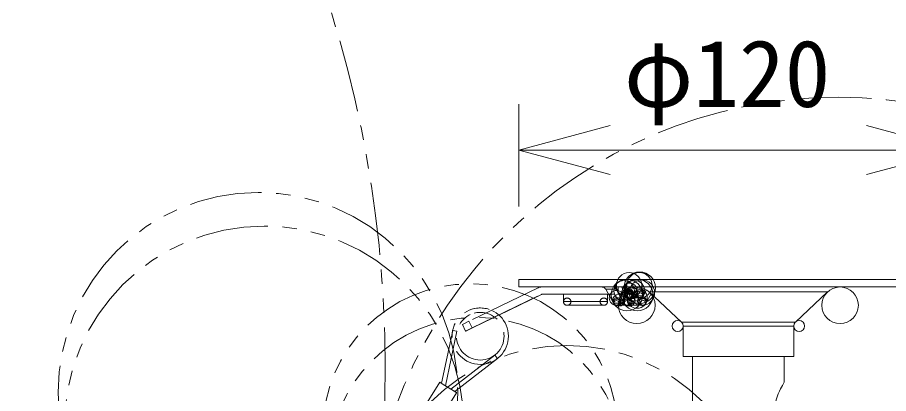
# Model space of a CAD drawing. Units: millimetres, scale not verified. Extents: x -63 to 108, y -56 to 175.
# Drawn here: x -6.81 to 16.98, y 34.16 to 44.43 of the extents above; entities that cross this region are included whole.
import ezdxf
from ezdxf.enums import TextEntityAlignment as Align

# ---------------------------------------------------------------- set-up
doc = ezdxf.new("R2010")
doc.units = ezdxf.units.MM
doc.header["$LTSCALE"] = 0.125
doc.linetypes.add('USER3', pattern=[31.75, 15.875, -3.175, 3.175, -3.175, 3.175, -3.175])
for name, color, linetype, lineweight in [('0-0_0', 7, 'Continuous', 20), ('0-4_SUNPO', 7, 'Continuous', 20), ('0-5_GAIKEI', 1, 'Continuous', 18)]:
    doc.layers.add(name, color=color, linetype=linetype, lineweight=lineweight)
doc.styles.add('ＭＳ ゴシック', font='')
doc.styles.get('ＭＳ ゴシック').set_extended_font_data('MS Gothic')

# ---------------------------------------------------------------- blocks, each defined once
blk = doc.blocks.new('_Open30')
at = {"layer": '0-0_0'}
blk.add_line((0, 0), (-1, 0), dxfattribs=at)
blk.add_lwpolyline([(-1, 0.26795), (0, 0), (-1, -0.26795)], dxfattribs=at)
blk = doc.blocks.new('D5')
at = {"layer": '0-4_SUNPO'}
for p, q in [((72.0245, 100.772), (72.0245, 103.5575)), ((84.0245, 100.772), (84.0245, 103.5575)), ((74.5245, 102.3075), (81.5245, 102.3075))]:
    blk.add_line(p, q, dxfattribs=at)
at = {"layer": '0-4_SUNPO', "xscale": 2.5, "yscale": 2.5, "rotation": 180}
blk.add_blockref('_Open30', (72.0245, 102.3075), dxfattribs=at)
at = {"layer": '0-4_SUNPO', "xscale": 2.5, "yscale": 2.5}
blk.add_blockref('_Open30', (84.0245, 102.3075), dxfattribs=at)
at = {"layer": '0-4_SUNPO', "style": 'ＭＳ ゴシック'}
blk.add_text('φ120', height=1.833, dxfattribs=at).set_placement((74.8995, 102.9325), align=Align.BOTTOM_LEFT)

msp = doc.modelspace()

# ---------------------------------------------------------------- linework, layer by layer
at = {"layer": '0-5_GAIKEI', "color": 7}
for p, q in [((6.8823, 37.2721), (18.8823, 37.2721)), ((6.8823, 37.2721), (6.8823, 37.0721)), ((6.8823, 37.0721), (18.8823, 37.0721)), ((11.3253, 36.1166), (10.4475, 36.9374)), ((14.4393, 36.1166), (15.3171, 36.9374)), ((11.3729, 36.007), (11.3729, 35.1721)), ((14.3917, 36.007), (14.3917, 35.1721)), ((11.3729, 35.1721), (14.3917, 35.1721)), ((11.6323, 35.1721), (11.6323, 30.2471)), ((14.1323, 35.1721), (14.1323, 34.4721))]:
    msp.add_line(p, q, dxfattribs=at)
at = {"layer": '0-5_GAIKEI'}
for p, q in [((9.2565, 37.0144), (9.2584, 37.0111)), ((9.2565, 37.0144), (9.5394, 37.0144)), ((9.4686, 36.6299), (9.2584, 37.0111)), ((9.5394, 37.0144), (9.5412, 37.0111)), ((9.5412, 37.0111), (9.5412, 37.0721)), ((9.7515, 36.6299), (9.5412, 37.0111)), ((9.6869, 37.0721), (9.8205, 36.8299)), ((10.0044, 36.8299), (10.1375, 37.0712)), ((10.2873, 36.8299), (10.3769, 36.9924)), ((10.4992, 36.889), (10.3563, 36.6299)), ((10.4475, 36.9374), (15.3171, 36.9374)), ((9.9041, 36.7721), (10.2036, 36.7721)), ((10.2873, 36.8299), (10.0044, 36.8299)), ((9.7515, 36.6299), (9.4686, 36.6299)), ((10.2727, 36.5721), (9.5523, 36.5721)), ((11.3253, 36.1166), (14.4393, 36.1166)), ((11.3729, 36.007), (14.3917, 36.007))]:
    msp.add_line(p, q, dxfattribs=at)
at = {"layer": '0-5_GAIKEI', "linetype": 'USER3'}
for p, q in [((9.6025, 37.0721), (9.6025, 36.8721)), ((9.8034, 37.0721), (9.8034, 36.8721)), ((9.3073, 36.8721), (9.3073, 36.6721)), ((8.2073, 36.5721), (9.2073, 36.5721)), ((5.4327, 35.8711), (5.3457, 36.0512))]:
    msp.add_line(p, q, dxfattribs=at)
for points in [[(5.3457, 36.0512), (5.3978, 36.0767), (5.5248, 36.1382), (5.6119, 35.9582), (7.4984, 36.8701), (7.5026, 36.8716), (7.5071, 36.8721), (9.8112, 36.8721), (9.8112, 37.0721), (7.5071, 37.0721), (7.4861, 37.0711), (7.4653, 37.0681), (7.4449, 37.0632), (7.425, 37.0563), (7.4114, 37.0502), (5.5248, 36.1382)], [(7.4984, 36.8701), (7.508, 36.8701), (6.3429, 36.3069)], [(7.5167, 36.8721), (7.5122, 36.8716), (7.508, 36.8701)], [(8.1073, 36.8721), (8.1073, 36.6721), (9.3073, 36.6721)], [(6.0751, 36.4608), (6.0375, 36.4721), (5.9994, 36.4816), (5.9608, 36.4891), (5.922, 36.4946), (5.8829, 36.4981), (5.8436, 36.4997), (5.8044, 36.4992), (5.7652, 36.4967), (5.7262, 36.4922), (5.6874, 36.4858), (5.6318, 36.4729)], [(6.3419, 36.3078), (6.6792, 36.471), (6.789, 36.5245), (6.8276, 36.5435), (6.8274, 36.5435), (6.8256, 36.5427), (6.8049, 36.5329), (6.6009, 36.4348), (6.0666, 36.1761), (6.0263, 36.1562)], [(6.2238, 36.2493), (5.6215, 35.9582), (5.6171, 35.956), (5.4908, 35.8951), (5.4529, 35.8769), (5.4433, 35.8724), (5.4411, 35.8713), (5.4406, 35.8711), (5.4405, 35.8711), (5.4327, 35.8711), (5.4461, 35.8777), (5.4848, 35.8966), (5.6119, 35.9582)], [(5.9865, 36.3614), (5.9512, 36.3689), (5.9156, 36.3745), (5.8797, 36.3781), (5.8436, 36.3796), (5.8075, 36.3792), (5.7715, 36.3768), (5.7357, 36.3724), (5.7002, 36.366), (5.6632, 36.3571)], [(6.0263, 36.1562), (6.0264, 36.1562), (6.0269, 36.1564), (6.0291, 36.1574), (6.0384, 36.1618), (6.0762, 36.1798), (6.217, 36.2476), (6.2225, 36.2502)], [(4.7773, 34.4441), (5.0796, 35.8876), (5.0796, 35.8876), (5.0796, 35.8876), (5.0796, 35.8876), (5.0798, 35.8875), (5.0807, 35.8873), (5.084, 35.8866), (5.0966, 35.884), (5.138, 35.8753), (5.1796, 35.8666), (5.197, 35.863), (4.8855, 34.3758)], [(5.0273, 34.287), (6.2302, 35.2151), (6.2302, 35.2151), (6.2303, 35.2151), (6.2303, 35.215), (6.2304, 35.2148), (6.2309, 35.2142), (6.233, 35.2114), (6.2408, 35.2011), (6.2666, 35.1676), (6.2926, 35.134), (6.3036, 35.1201), (5.1359, 34.2192)], [(5.1364, 34.2196), (5.1364, 34.2196), (5.1729, 34.1965), (5.1823, 34.1905), (5.1846, 34.1889), (5.1852, 34.1885), (5.1854, 34.1884), (5.1854, 34.1884), (5.1854, 34.1884), (5.1854, 34.1884), (4.2823, 32.7481), (4.2778, 32.7508), (4.0083, 32.9192), (3.863, 33.0106), (3.8292, 33.0321), (3.8254, 33.0345), (3.8249, 33.0349), (3.8248, 33.0349), (3.8248, 33.035), (3.8248, 33.035), (4.7279, 34.4752), (4.7312, 34.4733), (4.7407, 34.4675), (4.7774, 34.4447)], [(4.7279, 34.4752), (4.7279, 34.4752), (4.7279, 34.4752), (4.728, 34.4752), (4.7285, 34.4748), (4.7323, 34.4723), (4.7661, 34.4509), (4.9114, 34.3594), (5.1809, 34.1911), (5.1854, 34.1884)], [(4.7773, 34.4444), (4.7721, 34.4476), (4.7707, 34.4484), (4.7703, 34.4487), (4.7703, 34.4487), (4.7703, 34.4487), (4.7704, 34.4486), (4.7707, 34.4484), (4.7719, 34.4476), (4.7768, 34.4444), (4.796, 34.4322), (4.8664, 34.3878), (4.8664, 34.3878), (5.0512, 34.272), (5.1184, 34.2301), (5.1431, 34.2149), (5.1431, 34.2149), (5.143, 34.215), (5.143, 34.215), (5.1426, 34.2152), (5.1414, 34.2161), (5.1362, 34.2194), (5.1362, 34.2194)], [(5.0283, 34.2876), (4.957, 34.3323), (4.8858, 34.377)], [(5.0281, 34.2876), (4.957, 34.3323), (4.8858, 34.3768)]]:
    msp.add_lwpolyline(points, dxfattribs=at)
at = {"layer": '0-5_GAIKEI'}
for points in [[(9.2565, 37.0144), (9.2431, 37.0334), (9.2257, 37.0489), (9.2047, 37.0602), (9.1807, 37.0675), (9.1639, 37.0703), (9.1297, 37.0721)], [(9.5394, 37.0144), (9.528, 37.0332), (9.5059, 37.0612), (9.4983, 37.0695), (9.4974, 37.0709), (9.4973, 37.0714)]]:
    msp.add_lwpolyline(points, dxfattribs=at)
at = {"layer": '0-5_GAIKEI', "color": 7}
msp.add_lwpolyline([(14.1323, 34.4721), (14.0841, 34.3887), (14.0321, 34.2896), (14.0042, 34.2306), (13.9717, 34.1544), (13.9418, 34.0721), (13.9174, 33.9894), (13.8985, 33.9028), (13.8915, 33.8584), (13.8865, 33.8133), (13.8834, 33.7678), (13.8823, 33.7221)], dxfattribs=at)
at = {"layer": '0-5_GAIKEI', "linetype": 'USER3'}
for centre, radius in [((31.8737, 98.9379), 76.0771), ((-29.1479, 34.8937), 32.3824), ((15.6026, 29.3903), 12.8587), ((-0.2371, 34.1971), 5.4547), ((-0.0676, 33.28), 5.4547), ((5.556, 33.1334), 4.0249), ((8.2073, 36.6721), 0.1), ((9.2073, 36.6721), 0.1), ((5.8332, 35.7298), 0.77), ((5.8332, 35.7297), 0.77), ((5.8332, 35.7297), 0.77), ((5.7255, 32.2163), 4.0249), ((5.8332, 35.7297), 0.65), ((5.8332, 35.7297), 0.65), ((8.1984, 30.2212), 5.255)]:
    msp.add_circle(centre, radius, dxfattribs=at)
at = {"layer": '0-5_GAIKEI'}
for centre, radius in [((9.8965, 37.1178), 0.3466), ((10.1891, 37.0511), 0.4298), ((10.1794, 37.1178), 0.3466), ((9.8372, 36.8511), 0.4298), ((9.7623, 36.9692), 0.2793), ((10.12, 36.8511), 0.4298), ((9.9119, 36.9747), 0.2028), ((10.0452, 36.9692), 0.2793), ((10.2484, 36.9178), 0.3466), ((9.56, 36.7747), 0.2028), ((9.4985, 37.0708), 0.00137), ((9.8429, 36.7747), 0.2028), ((9.8963, 36.886), 0.1216), ((9.8995, 36.8824), 0.1168), ((9.9648, 36.9093), 0.1645), ((9.921, 36.8783), 0.1109), ((9.913, 36.8664), 0.0959), ((9.9068, 36.8572), 0.0854), ((9.9192, 36.8699), 0.0976), ((10.1142, 36.7692), 0.2793), ((9.9021, 36.838), 0.0656), ((9.9239, 36.8409), 0.0682), ((10.1791, 36.886), 0.1216), ((10.1823, 36.8824), 0.1168), ((10.1958, 36.8664), 0.0959), ((10.202, 36.8699), 0.0976), ((10.2067, 36.8409), 0.0682), ((9.613, 36.7093), 0.1645), ((9.5691, 36.6783), 0.1109), ((9.555, 36.6572), 0.0854), ((9.5502, 36.638), 0.0656), ((9.8958, 36.7093), 0.1645), ((9.852, 36.6783), 0.1109), ((9.8378, 36.6572), 0.0854), ((9.833, 36.638), 0.0656), ((10.2481, 36.686), 0.1216), ((10.2514, 36.6824), 0.1168), ((10.2649, 36.6664), 0.0959), ((10.271, 36.6699), 0.0976), ((10.2758, 36.6409), 0.0682)]:
    msp.add_circle(centre, radius, dxfattribs=at)
at = {"layer": '0-5_GAIKEI', "color": 7}
for centre, radius in [((10.106, 36.5721), 0.5), ((15.6586, 36.5721), 0.5), ((11.2229, 36.007), 0.15), ((14.5417, 36.007), 0.15)]:
    msp.add_circle(centre, radius, dxfattribs=at)

# ---------------------------------------------------------------- block references
at = {"layer": '0-4_SUNPO'}
msp.add_blockref('D5', (-65.1422, -61.4999), dxfattribs=at)

doc.saveas('drawing.dxf')
